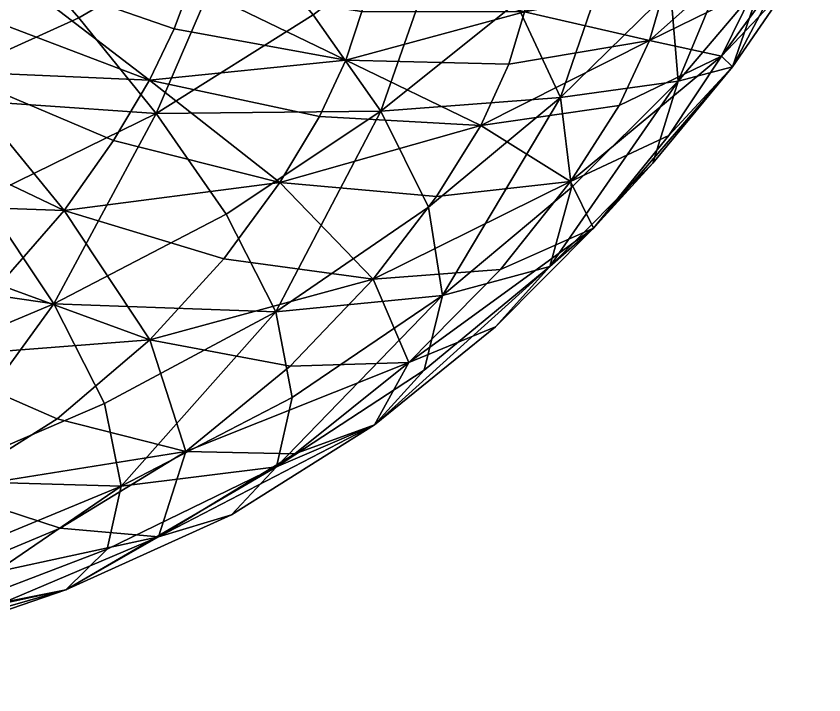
# Model space of a CAD drawing. Header units: millimetres. Extents: x -7995 to 5903, y -544 to 668.
# Drawn here: x 2024.9 to 2240.5, y -452.2 to -271.1 of the extents above; entities that cross this region are included whole.
import ezdxf

# ---------------------------------------------------------------- set-up
doc = ezdxf.new("R2010")
doc.units = ezdxf.units.MM
doc.layers.get('0').update_dxf_attribs({"true_color": 0x57e1c6})

msp = doc.modelspace()

# ---------------------------------------------------------------- meshes
at = {"color": 121, "true_color": 0xa6e5e5}
mesh = msp.add_polyface(dxfattribs=at)
corners = [(2007.37, -285.89, 581.39), (1968.15, -260.76, 587.49), (1956.97, -276.04, 574.72), (1995.49, -302.85, 566.43), (1980.11, -320.95, 548.7), (2030.74, -239.2, 610.19), (2027.15, -248.38, 607.83), (2071.47, -262.7, 598.68), (2074.37, -252.54, 602.07), (2022.51, -258.99, 602.18), (2067.07, -274.47, 591.67), (2050.9, -304.25, 566.98), (2060.46, -288.21, 581.09), (2016.15, -271.39, 593.33), (2095.3, -315.49, 545.46), (2022.68, -249.68, 115.86), (2065.21, -226.38, 148.77), (2083.97, -246.71, 163.7), (2041.64, -271.55, 130.92), (2062.25, -297.06, 152.7), (1948.04, -233.45, 80.83), (1992.78, -216.3, 109.41), (1999.27, -222.84, 106.82), (1976.56, -268.91, 88.38), (1963.14, -251.87, 80.73), (2008.9, -233.7, 108.4), (2037.67, -322.94, 549.39), (1976.56, -247.67, 597.65), (1982.86, -236.49, 605.09), (1991.98, -218.61, 611.31), (1987.77, -226.9, 609.68), (1995.41, -292.4, 103.3), (2016.09, -319.64, 124.74), (2051.29, -211.64, 141.45), (2041.72, -220.2, 630.69), (2039.34, -221.28, 619.52), (2082.4, -233.3, 612.64), (2086.5, -232.24, 623.64), (2038.81, -219.7, 610.63), (2080.22, -231.51, 604.03), (2079.38, -228.25, 597.6), (2036.73, -224.27, 606.04), (2077.99, -236.2, 599.16), (2078.92, -230.25, 595.43), (2038.95, -218.77, 601.97), (2076.51, -243.68, 601.8), (2033.97, -231.12, 609.19), (1996.17, -211.32, 609.86)]
mesh.append_faces([[corners[k] for k in face] for face in [(0, 1, 2), (2, 3, 0), (4, 3, 2), (5, 6, 7), (7, 8, 5), (9, 10, 7), (7, 6, 9), (0, 11, 12), (12, 13, 0), (12, 11, 14), (9, 13, 12), (12, 10, 9), (15, 16, 17), (17, 18, 15), (19, 18, 17), (20, 21, 22), (15, 23, 24), (24, 25, 15), (22, 25, 24), (0, 3, 26), (26, 11, 0), (14, 11, 26), (0, 13, 27), (27, 1, 0), (9, 28, 27), (27, 13, 9), (5, 29, 30), (30, 6, 5), (9, 6, 30), (30, 28, 9), (15, 18, 31), (31, 23, 15), (19, 32, 31), (31, 18, 19), (15, 25, 33), (33, 16, 15), (34, 35, 36), (36, 37, 34), (38, 39, 36), (36, 35, 38), (40, 39, 38), (41, 42, 43), (43, 44, 41), (5, 8, 45), (45, 46, 5), (41, 46, 45), (45, 42, 41), (5, 46, 47)]], dxfattribs={"vtx2": -1, "color": 121})
mesh = msp.add_polyface(dxfattribs=at)
corners = [(2172.88, -315.2, 485.77), (2185.84, -294.93, 506.23), (2148.89, -300.23, 536.6), (2137.11, -319.26, 518), (2193.98, -277.58, 522.06), (2156.43, -283.88, 550.86), (2199.44, -250.47, 540.63), (2162.22, -258.04, 566.79), (2160.58, -269.92, 560.9), (2198.21, -262.85, 533.46), (2119.37, -258.78, 587.43), (2170.18, -292.8, 278.86), (2158.37, -267.52, 246.91), (2188.66, -239.07, 279.97), (2199.56, -264.01, 311.32), (2122.28, -296.49, 212.84), (2120.22, -341.27, 494.97), (2154.2, -338.68, 460.5), (2199.16, -302.98, 449.97), (2213.17, -281.78, 471.7), (2216.11, -284.63, 412.51), (2231.04, -262.83, 435.05), (2240.5, -244.53, 452.73), (2221.96, -263.78, 488.64), (2223.89, -262.19, 375.33), (2239.64, -240.14, 398.32), (2226.44, -248.68, 501.13), (2167.34, -337.88, 353.49), (2152.83, -354.04, 393.04), (2120.58, -380.15, 361.46), (2173.15, -316.86, 314.91), (2138.69, -345.65, 281.81), (2134.94, -322.11, 245.29), (2222.67, -237.68, 340.33), (2201.64, -288.4, 346.8), (2194.82, -310.29, 384.66), (2179.04, -327.7, 423.15), (2129.69, -363.53, 431.98), (2162.22, -247.95, 568.64)]
mesh.append_faces([[corners[k] for k in face] for face in [(0, 1, 2), (2, 3, 0), (4, 5, 2), (2, 1, 4), (6, 7, 8), (8, 9, 6), (8, 7, 10), (4, 9, 8), (8, 5, 4), (11, 12, 13), (13, 14, 11), (15, 12, 11), (16, 17, 0), (0, 18, 19), (19, 1, 0), (20, 21, 19), (19, 18, 20), (22, 23, 19), (19, 21, 22), (4, 1, 19), (19, 23, 4), (20, 24, 25), (25, 21, 20), (6, 9, 26), (4, 23, 26), (26, 9, 4), (26, 23, 22), (27, 28, 29), (11, 30, 31), (31, 32, 11), (31, 30, 27), (33, 24, 34), (34, 14, 33), (20, 35, 34), (34, 24, 20), (27, 30, 34), (34, 35, 27), (11, 14, 34), (34, 30, 11), (0, 17, 36), (36, 18, 0), (37, 28, 36), (36, 17, 37), (27, 35, 36), (36, 28, 27), (20, 18, 36), (36, 35, 20), (10, 7, 38)]], dxfattribs={"vtx2": -1, "color": 121})
mesh = msp.add_polyface(dxfattribs=at)
corners = [(2094.24, -349.96, 212.94), (2098.53, -372.84, 249.64), (2052.93, -396.52, 220.58), (2094.38, -391.32, 289.17), (2112.92, -282.81, 574.32), (2117.14, -269.87, 582.83), (2071.47, -262.7, 598.68), (2067.07, -274.47, 591.67), (2119.37, -258.78, 587.43), (2074.37, -252.54, 602.07), (2095.3, -315.49, 545.46), (2105.9, -297.91, 561.86), (2060.46, -288.21, 581.09), (2148.89, -300.23, 536.6), (2156.43, -283.88, 550.86), (2137.11, -319.26, 518), (2160.58, -269.92, 560.9), (2080.96, -323.95, 180.33), (2122.28, -296.49, 212.84), (2134.94, -322.11, 245.29), (2062.25, -297.06, 152.7), (2104.14, -270.72, 185.35), (2141.03, -242.7, 219.89), (2158.37, -267.52, 246.91), (2170.18, -292.8, 278.86), (2083.97, -246.71, 163.7), (2172.88, -315.2, 485.77), (2120.22, -341.27, 494.97), (2080.32, -335.88, 525.09), (2060.6, -357.45, 501.63), (2098, -364.52, 468.76), (2129.69, -363.53, 431.98), (2154.2, -338.68, 460.5), (2062.91, -410.04, 371.56), (2099.29, -387.93, 401.81), (2070.22, -387.26, 440.64), (2082.33, -404.15, 330.23), (2120.58, -380.15, 361.46), (2133.81, -365.53, 321), (2167.34, -337.88, 353.49), (2152.83, -354.04, 393.04), (2138.69, -345.65, 281.81)]
mesh.append_faces([[corners[k] for k in face] for face in [(0, 1, 2), (2, 1, 3), (4, 5, 6), (6, 7, 4), (8, 9, 6), (6, 5, 8), (10, 11, 12), (4, 7, 12), (12, 11, 4), (4, 11, 13), (13, 14, 4), (10, 15, 13), (13, 11, 10), (8, 5, 16), (4, 14, 16), (16, 5, 4), (0, 17, 18), (18, 19, 0), (20, 21, 18), (18, 17, 20), (22, 23, 18), (18, 21, 22), (24, 19, 18), (22, 21, 25), (25, 21, 20), (26, 15, 27), (10, 28, 27), (27, 15, 10), (29, 30, 27), (27, 28, 29), (31, 32, 27), (27, 30, 31), (33, 34, 35), (31, 30, 35), (35, 34, 31), (35, 30, 29), (33, 36, 37), (37, 34, 33), (3, 38, 37), (37, 36, 3), (37, 38, 39), (31, 34, 37), (37, 40, 31), (0, 19, 41), (41, 1, 0), (39, 38, 41), (3, 1, 41), (41, 38, 3)]], dxfattribs={"vtx2": -1, "color": 121})
mesh = msp.add_polyface(dxfattribs=at)
corners = [(2000.73, -395, 159.31), (2005.17, -416.29, 195.14), (1958.53, -431.79, 173.86), (2001.69, -431.46, 234.14), (2052.93, -396.52, 220.58), (2048.46, -374.42, 184.14), (2094.24, -349.96, 212.94), (2094.38, -391.32, 289.17), (2049.21, -413.37, 260), (2062.91, -410.04, 371.56), (2020.46, -428.05, 342.81), (2038.11, -424.15, 301.16), (2082.33, -404.15, 330.23), (1975.44, -442.13, 316.48), (1991.41, -440.17, 275.01), (1945.75, -452.21, 252.53), (1980.11, -320.95, 548.7), (2020.35, -342.78, 528.86), (2037.67, -322.94, 549.39), (1995.49, -302.85, 566.43), (2060.6, -357.45, 501.63), (2080.32, -335.88, 525.09), (2095.3, -315.49, 545.46), (2005.59, -397.63, 449.08), (2035.81, -378.58, 476), (1998.52, -362.31, 505.93), (1971.76, -380.05, 481.14), (1960.81, -338.88, 528.47), (2070.22, -387.26, 440.64), (2036.65, -407.75, 411.87), (1995.41, -292.4, 103.3), (2016.09, -319.64, 124.74), (1968.42, -338.19, 101.56), (2034.98, -347.88, 151.94), (2080.96, -323.95, 180.33), (1987.26, -367.88, 127.92), (2062.25, -297.06, 152.7), (1940.73, -383.53, 108.52), (1997.08, -424.26, 383.69), (1969.6, -413, 421.77), (1954.9, -437.01, 357.27)]
mesh.append_faces([[corners[k] for k in face] for face in [(0, 1, 2), (2, 1, 3), (4, 5, 6), (7, 8, 4), (3, 1, 4), (4, 8, 3), (0, 5, 4), (4, 1, 0), (9, 10, 11), (11, 12, 9), (13, 14, 11), (11, 10, 13), (3, 8, 11), (11, 14, 3), (7, 12, 11), (11, 8, 7), (3, 14, 15), (16, 17, 18), (18, 19, 16), (20, 21, 18), (18, 17, 20), (18, 21, 22), (23, 24, 25), (25, 26, 23), (20, 17, 25), (25, 24, 20), (16, 27, 25), (25, 17, 16), (28, 29, 9), (20, 24, 28), (23, 29, 28), (28, 24, 23), (30, 31, 32), (6, 5, 33), (33, 34, 6), (0, 35, 33), (33, 5, 0), (32, 31, 33), (33, 35, 32), (36, 34, 33), (33, 31, 36), (37, 35, 0), (9, 29, 38), (38, 10, 9), (23, 39, 38), (38, 29, 23), (13, 10, 38), (38, 40, 13)]], dxfattribs={"vtx2": -1, "color": 121})

doc.saveas('drawing.dxf')
